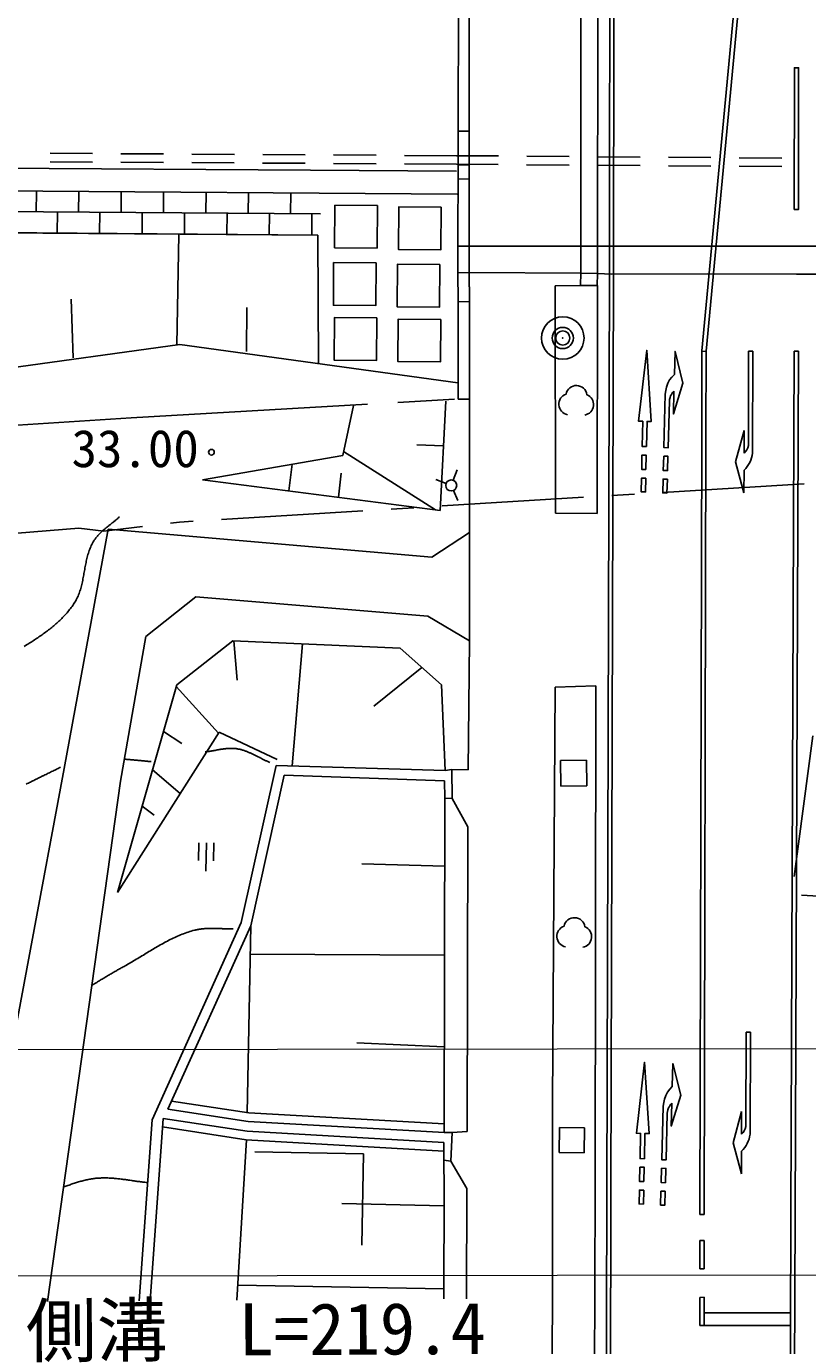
# Model space of a CAD drawing. Units: millimetres, scale not verified. Extents: x 40000 to 680000, y 20000 to 380000.
# Drawn here: x 246730 to 274291, y 234877 to 281410 of the extents above; entities that cross this region are included whole.
import ezdxf
from ezdxf.enums import TextEntityAlignment as Align

# ---------------------------------------------------------------- set-up
doc = ezdxf.new("R2010")
doc.units = ezdxf.units.MM
doc.header["$LTSCALE"] = 1000
doc.header["$PDMODE"] = 32
doc.header["$PDSIZE"] = 500
for name, color, linetype, lineweight in [('M-BGD', 7, 'Continuous', 25), ('M-BMK-ROW', 30, 'Continuous', 25), ('M-STR-HTXT', 7, 'Continuous', 13)]:
    doc.layers.add(name, color=color, linetype=linetype, lineweight=lineweight)
doc.styles.add('ＭＳ ゴシック', font='')
doc.styles.get('ＭＳ ゴシック').set_extended_font_data('MS Gothic')

msp = doc.modelspace()

# ---------------------------------------------------------------- linework, layer by layer
at = {"layer": 'M-BGD'}
for p, q in [((270557, 269961), (273868, 304954)), ((270707, 269954), (274018, 304947)), ((262018, 299645), (261948, 272720)), ((262371, 299645), (262348, 272725)), ((266299, 299662), (266291, 272704)), ((266880, 272691), (266911, 299660)), ((261961, 277718), (262343, 277716)), ((247567, 276933), (249067, 276924)), ((250067, 276918), (251567, 276910)), ((252567, 276904), (254067, 276895)), ((255067, 276889), (256567, 276880)), ((257567, 276874), (259067, 276865)), ((256752, 276342), (189720, 276759)), ((247565, 276633), (249065, 276624)), ((250065, 276618), (251565, 276610)), ((252565, 276604), (254065, 276595)), ((255065, 276589), (256565, 276580)), ((257565, 276574), (259065, 276565)), ((260065, 276559), (261905, 276548)), ((260067, 276859), (261907, 276848)), ((261905, 276548), (263378, 276538)), ((261907, 276848), (263380, 276838)), ((261958, 276524), (262346, 276521)), ((264378, 276530), (265878, 276520)), ((264380, 276830), (265880, 276820)), ((266878, 276513), (268378, 276502)), ((266880, 276813), (268380, 276802)), ((269378, 276495), (270878, 276484)), ((269380, 276795), (270880, 276784)), ((271878, 276477), (273378, 276466)), ((271880, 276777), (273380, 276766)), ((261904, 276301), (256752, 276342)), ((262347, 276026), (261957, 276029)), ((261925, 275488), (229855, 275728)), ((247077, 274870), (247082, 275578)), ((248573, 274859), (248578, 275573)), ((250069, 274847), (250074, 275567)), ((251565, 274836), (251570, 275562)), ((253061, 274825), (253067, 275557)), ((254557, 274814), (254563, 275551)), ((256053, 274802), (256059, 275546)), ((229879, 274999), (257101, 274794)), ((247819, 274116), (247825, 274864)), ((249315, 274105), (249321, 274853)), ((250811, 274094), (250817, 274842)), ((252307, 274082), (252313, 274830)), ((253803, 274071), (253809, 274819)), ((255299, 274060), (255305, 274808)), ((256796, 274049), (256801, 274797)), ((229882, 274273), (257013, 274047)), ((229882, 274251), (257013, 274047)), ((252041, 270174), (252111, 274064)), ((257013, 274047), (257038, 269510)), ((283361, 273648), (261976, 273660)), ((262348, 272725), (261948, 272720)), ((262348, 272725), (261948, 272718)), ((261948, 272720), (261965, 271700)), ((262359, 271727), (262348, 272725)), ((262348, 272725), (266291, 272704)), ((262365, 271705), (262348, 272725)), ((266291, 272704), (266282, 272284)), ((266881, 272691), (266291, 272704)), ((266872, 272271), (266881, 272691)), ((267372, 272668), (266880, 272691)), ((265390, 272256), (266873, 272272)), ((265394, 264236), (265390, 272256)), ((266282, 272284), (266872, 272271)), ((266865, 264227), (266873, 272272)), ((270764, 272678), (267372, 272668)), ((273898, 272665), (270764, 272678)), ((277638, 272665), (273898, 272665)), ((248382, 269723), (248310, 271786)), ((254496, 269943), (254505, 271491)), ((261965, 271699), (262365, 271705)), ((262363, 268266), (262359, 271727)), ((252147, 270185), (242082, 268806)), ((261951, 268833), (252147, 270185)), ((270557, 269957), (270707, 269943)), ((272208, 269954), (272200, 266626)), ((272358, 269954), (272208, 269954)), ((272349, 266354), (272358, 269954)), ((273702, 239501), (273814, 269951)), ((273814, 269951), (273964, 269950)), ((273852, 239501), (273964, 269950)), ((258769, 268086), (250428, 267603)), ((258271, 268033), (257891, 266273)), ((261834, 268263), (259836, 268147)), ((261325, 264337), (261528, 268188)), ((262363, 268266), (261963, 268266)), ((262367, 263563), (262363, 268266)), ((250428, 267603), (244411, 267219)), ((272051, 267155), (271748, 266055)), ((272049, 266355), (272051, 267155)), ((260503, 266648), (261445, 266616)), ((257891, 266273), (252942, 265420)), ((261166, 264357), (257921, 266411)), ((256109, 265966), (255988, 265026)), ((261788, 265400), (261928, 265765)), ((271748, 266055), (272045, 264955)), ((272045, 264955), (272047, 265755)), ((252942, 265420), (261325, 264337)), ((257739, 264800), (257837, 265650)), ((261536, 265288), (261171, 265428)), ((261956, 264683), (261797, 265040)), ((266865, 264227), (265394, 264236)), ((248064, 255234), (249612, 263679)), ((249612, 263679), (261035, 262692)), ((261035, 262692), (262367, 263563)), ((262357, 259737), (262367, 263563)), ((250949, 259891), (252703, 261291)), ((252703, 261291), (260897, 260602)), ((262357, 259737), (260897, 260602)), ((250047, 254792), (250949, 259891)), ((254017, 259739), (252035, 258184)), ((254017, 259739), (259915, 259480)), ((254046, 259737), (254164, 258348)), ((262313, 255190), (262357, 259737)), ((256466, 259631), (256106, 255323)), ((261372, 258179), (259915, 259480)), ((260684, 258793), (258986, 257437)), ((252035, 258184), (249944, 250865)), ((253505, 256480), (252019, 258128)), ((261372, 258179), (261499, 255167)), ((265383, 258100), (265288, 243468)), ((266824, 258152), (265383, 258100)), ((266793, 240311), (266818, 258152)), ((249944, 250865), (253527, 256516)), ((251566, 256542), (252211, 256117)), ((253527, 256516), (255572, 255549)), ((266492, 255530), (265572, 255517)), ((265572, 255517), (265585, 254607)), ((266505, 254620), (266492, 255530)), ((245358, 240753), (248064, 255234)), ((252156, 254353), (251179, 255188)), ((255826, 255001), (254647, 249686)), ((261499, 255167), (255546, 255339)), ((261485, 254795), (255826, 255001)), ((261499, 255167), (261744, 255203)), ((261744, 255203), (261751, 254172)), ((261744, 255203), (262313, 255190)), ((250047, 254792), (247480, 236438)), ((261498, 254190), (261485, 254795)), ((265585, 254607), (266505, 254620)), ((261498, 254190), (261464, 242396)), ((261751, 254172), (261498, 254190)), ((262309, 253172), (261751, 254172)), ((251238, 253587), (250812, 253904)), ((262281, 242431), (262309, 253172)), ((252801, 251983), (252813, 252616)), ((253061, 251612), (253079, 252611)), ((253335, 251973), (253346, 252607)), ((261491, 251794), (258563, 251874)), ((254647, 249686), (251721, 243221)), ((254647, 249686), (254517, 243089)), ((261482, 248650), (254627, 248683)), ((272120, 245932), (272111, 242603)), ((272270, 245931), (272120, 245932)), ((272261, 242331), (272270, 245931)), ((261473, 245419), (258385, 245560)), ((265288, 243468), (265292, 237382)), ((271963, 243132), (271660, 242033)), ((271961, 242332), (271963, 243132)), ((250708, 236458), (251165, 242842)), ((251557, 242892), (251096, 236460)), ((251557, 242892), (254514, 242437)), ((261458, 242041), (254514, 242437)), ((265537, 242567), (265531, 241687)), ((266417, 242560), (265537, 242567)), ((266411, 241680), (266417, 242560)), ((254156, 236479), (254496, 242137)), ((261454, 241419), (261458, 242041)), ((261464, 242396), (261750, 242394)), ((261706, 241387), (261750, 242394)), ((261750, 242394), (262281, 242431)), ((271660, 242033), (271957, 240932)), ((254793, 241708), (258622, 241639)), ((258622, 241639), (258565, 238421)), ((265531, 241687), (266411, 241680)), ((271957, 240932), (271959, 241732)), ((261454, 241419), (261706, 241387)), ((261454, 241419), (261467, 240422)), ((262267, 240420), (261706, 241387)), ((261467, 240422), (261458, 236524)), ((262267, 240420), (262258, 236529)), ((266793, 240311), (266757, 229035)), ((261465, 239807), (257857, 239886)), ((270492, 239507), (270642, 239507)), ((270489, 237580), (270487, 238579)), ((270487, 238579), (270636, 238579)), ((270639, 237580), (270636, 238579)), ((265246, 228332), (265292, 237382)), ((270489, 237580), (270639, 237580)), ((254188, 237014), (261458, 236877)), ((270492, 236580), (270642, 236581)), ((270494, 235581), (270492, 236580)), ((270644, 235581), (270642, 236581)), ((270643, 236038), (273689, 236032)), ((270494, 235581), (270644, 235581)), ((270644, 235588), (273688, 235582))]:
    msp.add_line(p, q, dxfattribs=at)
for points in [[(267454, 347498), (267429, 341734), (267325, 299674), (267297, 272667), (267204, 240349), (267178, 226622)], [(267454, 347498), (267429, 341734), (267325, 299674), (267297, 272667), (267204, 240349), (267178, 226643)], [(267604, 347498), (267579, 341734), (267475, 299673), (267447, 272667), (267354, 240348), (267328, 226622)], [(267604, 347498), (267579, 341734), (267475, 299673), (267447, 272667), (267354, 240348), (267328, 226600)], [(261963, 268266), (261959, 271725), (261948, 272720)], [(270557, 269957), (270554, 267042), (270492, 239507)], [(270707, 269954), (270704, 267042), (270642, 239507)], [(246655, 259541), (246736, 259591), (246776, 259616), (246815, 259640), (246855, 259665), (246894, 259691), (246934, 259716), (246973, 259742), (247013, 259767), (247052, 259793), (247091, 259820), (247131, 259846), (247170, 259873), (247209, 259899), (247248, 259927), (247286, 259954), (247325, 259981), (247363, 260009), (247401, 260037), (247439, 260065), (247477, 260094), (247515, 260123), (247552, 260152), (247589, 260181), (247626, 260211), (247662, 260241), (247699, 260271), (247734, 260302), (247770, 260333), (247805, 260364), (247840, 260395), (247875, 260427), (247909, 260459), (247943, 260492), (247976, 260525), (248009, 260558), (248042, 260591), (248074, 260625), (248105, 260660), (248137, 260694), (248167, 260729), (248198, 260765), (248227, 260801), (248256, 260837), (248285, 260874), (248313, 260911), (248341, 260948), (248368, 260986), (248394, 261025), (248420, 261063), (248445, 261104), (248470, 261145), (248492, 261187), (248514, 261229), (248534, 261273), (248553, 261316), (248572, 261360), (248589, 261405), (248605, 261450), (248620, 261495), (248634, 261541), (248648, 261587), (248661, 261634), (248673, 261681), (248684, 261728), (248695, 261775), (248706, 261823), (248716, 261871), (248725, 261919), (248735, 261967), (248744, 262016), (248752, 262064), (248761, 262113), (248770, 262161), (248779, 262210), (248787, 262258), (248796, 262307), (248805, 262355), (248814, 262403), (248824, 262451), (248834, 262499), (248844, 262547), (248855, 262595), (248866, 262642), (248878, 262689), (248890, 262736), (248903, 262783), (248917, 262829), (248932, 262874), (248947, 262920), (248964, 262965), (248982, 263009), (249000, 263053), (249020, 263096), (249041, 263139), (249063, 263181), (249087, 263223), (249112, 263264), (249126, 263286), (249140, 263307), (249155, 263328), (249170, 263349), (249185, 263369), (249201, 263389), (249217, 263409), (249234, 263429), (249251, 263448), (249268, 263467), (249285, 263486), (249303, 263504), (249321, 263523), (249339, 263541), (249358, 263559), (249377, 263576), (249396, 263594), (249415, 263611), (249434, 263629), (249454, 263646), (249473, 263663), (249493, 263680), (249513, 263696), (249533, 263713), (249553, 263730), (249573, 263746), (249594, 263762), (249614, 263779), (249635, 263795), (249655, 263811), (249676, 263828), (249696, 263844), (249717, 263860), (249737, 263876), (249758, 263893), (249778, 263909), (249798, 263925), (249819, 263942), (249839, 263958), (249859, 263975), (249879, 263992), (249899, 264008), (249919, 264025), (249939, 264042), (249958, 264059), (249977, 264077), (249997, 264094), (250015, 264111)], [(255317, 255444), (255293, 255455), (255269, 255465), (255245, 255476), (255221, 255487), (255197, 255498), (255173, 255509), (255149, 255521), (255125, 255532), (255102, 255544), (255078, 255556), (255054, 255568), (255031, 255580), (255007, 255592), (254983, 255604), (254960, 255616), (254912, 255640), (254889, 255653), (254865, 255665), (254841, 255677), (254818, 255689), (254794, 255701), (254770, 255712), (254746, 255724), (254723, 255736), (254699, 255747), (254675, 255759), (254651, 255770), (254627, 255781), (254603, 255791), (254579, 255802), (254555, 255812), (254530, 255822), (254506, 255832), (254482, 255841), (254457, 255850), (254433, 255859), (254408, 255867), (254383, 255876), (254358, 255883), (254333, 255891), (254308, 255898), (254283, 255904), (254258, 255910), (254232, 255916), (254206, 255921), (254181, 255926), (254155, 255930), (254132, 255933), (254108, 255936), (254085, 255938), (254062, 255940), (254039, 255941), (254015, 255943), (253992, 255943), (253969, 255944), (253946, 255944), (253922, 255943), (253899, 255942), (253876, 255941), (253852, 255940), (253829, 255938), (253806, 255937), (253782, 255934), (253759, 255932), (253736, 255929), (253712, 255927), (253689, 255924), (253665, 255920), (253642, 255917), (253619, 255914), (253595, 255910), (253572, 255906), (253548, 255902), (253525, 255898), (253502, 255894), (253478, 255890), (253455, 255886), (253431, 255882), (253385, 255874), (253361, 255869), (253338, 255865), (253314, 255861), (253291, 255857), (253268, 255853), (253244, 255849), (253221, 255845), (253197, 255842), (253174, 255838), (253151, 255835), (253127, 255832), (253104, 255829), (253081, 255826), (253057, 255823), (253034, 255821)], [(251128, 255475), (251119, 255475), (251111, 255476), (251102, 255477), (251094, 255478), (251085, 255479), (251077, 255480), (251068, 255481), (251060, 255481), (251051, 255482), (251043, 255483), (251034, 255484), (251026, 255485), (251017, 255486), (251009, 255487), (251000, 255488), (250983, 255489), (250975, 255490), (250966, 255491), (250958, 255492), (250949, 255493), (250941, 255494), (250932, 255495), (250924, 255495), (250915, 255496), (250907, 255497), (250898, 255498), (250890, 255499), (250881, 255500), (250873, 255501), (250864, 255502), (250856, 255502), (250847, 255503), (250839, 255504), (250830, 255505), (250822, 255506), (250813, 255507), (250805, 255507), (250796, 255508), (250788, 255509), (250779, 255510), (250771, 255511), (250762, 255512), (250754, 255512), (250745, 255513), (250737, 255514), (250728, 255515), (250720, 255516), (250709, 255517), (250698, 255518), (250687, 255519), (250676, 255520), (250665, 255521), (250654, 255522), (250644, 255523), (250633, 255524), (250622, 255525), (250611, 255526), (250600, 255527), (250589, 255528), (250578, 255529), (250568, 255530), (250557, 255531), (250546, 255532), (250535, 255533), (250524, 255534), (250513, 255535), (250502, 255536), (250491, 255536), (250481, 255537), (250470, 255538), (250459, 255539), (250448, 255540), (250437, 255541), (250426, 255542), (250415, 255543), (250404, 255544), (250394, 255545), (250383, 255546), (250361, 255548), (250350, 255549), (250339, 255550), (250328, 255551), (250317, 255552), (250307, 255553), (250296, 255554), (250285, 255554), (250274, 255555), (250263, 255556), (250252, 255557), (250241, 255558), (250231, 255559), (250220, 255560), (250209, 255561), (250198, 255562)], [(251128, 255475), (251119, 255475), (251111, 255476), (251102, 255477), (251094, 255478), (251085, 255479), (251077, 255480), (251068, 255481), (251060, 255481), (251051, 255482), (251043, 255483), (251034, 255484), (251026, 255485), (251017, 255486), (251009, 255487), (251000, 255488), (250983, 255489), (250975, 255490), (250966, 255491), (250958, 255492), (250949, 255493), (250941, 255494), (250932, 255495), (250924, 255495), (250915, 255496), (250907, 255497), (250898, 255498), (250890, 255499), (250881, 255500), (250873, 255501), (250864, 255502), (250856, 255502), (250847, 255503), (250839, 255504), (250830, 255505), (250822, 255506), (250813, 255507), (250805, 255507), (250796, 255508), (250788, 255509), (250779, 255510), (250771, 255511), (250762, 255512), (250754, 255512), (250745, 255513), (250737, 255514), (250728, 255515), (250720, 255516), (250709, 255517), (250698, 255518), (250687, 255519), (250676, 255520), (250665, 255521), (250654, 255522), (250644, 255523), (250633, 255524), (250622, 255525), (250611, 255526), (250600, 255527), (250589, 255528), (250578, 255529), (250568, 255530), (250557, 255531), (250546, 255532), (250535, 255533), (250524, 255534), (250513, 255535), (250502, 255536), (250491, 255536), (250481, 255537), (250470, 255538), (250459, 255539), (250448, 255540), (250437, 255541), (250426, 255542), (250415, 255543), (250404, 255544), (250394, 255545), (250383, 255546), (250372, 255547), (250361, 255548), (250350, 255549), (250339, 255550), (250328, 255551), (250317, 255552), (250307, 255553), (250296, 255554), (250285, 255554), (250274, 255555), (250263, 255556), (250252, 255557), (250241, 255558), (250231, 255559), (250220, 255560), (250209, 255561), (250198, 255562)], [(247930, 255278), (247891, 255258), (247852, 255239), (247814, 255219), (247775, 255200), (247736, 255180), (247697, 255161), (247658, 255142), (247619, 255122), (247580, 255103), (247541, 255084), (247502, 255065), (247462, 255045), (247423, 255026), (247384, 255007), (247345, 254988), (247267, 254950), (247228, 254930), (247189, 254911), (247150, 254892), (247111, 254873), (247072, 254854), (247033, 254834), (246994, 254815), (246955, 254796), (246916, 254777), (246877, 254757), (246838, 254738), (246799, 254718), (246760, 254699), (246721, 254680)], [(247930, 255278), (247891, 255258), (247852, 255239), (247814, 255219), (247775, 255200), (247736, 255180), (247697, 255161), (247658, 255142), (247619, 255122), (247580, 255103), (247541, 255084), (247502, 255065), (247462, 255045), (247423, 255026), (247384, 255007), (247345, 254988), (247306, 254969), (247267, 254950), (247228, 254930), (247189, 254911), (247150, 254892), (247111, 254873), (247072, 254854), (247033, 254834), (246994, 254815), (246955, 254796), (246916, 254777), (246877, 254757), (246838, 254738), (246799, 254718), (246760, 254699), (246721, 254680)], [(255543, 255339), (254313, 249797), (251165, 242842)], [(249018, 247574), (249050, 247593), (249082, 247613), (249114, 247632), (249146, 247651), (249210, 247690), (249242, 247709), (249274, 247728), (249306, 247747), (249338, 247767), (249370, 247786), (249402, 247805), (249434, 247824), (249466, 247843), (249498, 247862), (249530, 247882), (249562, 247901), (249595, 247920), (249627, 247939), (249659, 247958), (249691, 247977), (249723, 247996), (249755, 248015), (249788, 248033), (249820, 248052), (249852, 248071), (249885, 248090), (249917, 248108), (249949, 248127), (249982, 248145), (250014, 248164), (250047, 248182), (250079, 248201), (250112, 248219), (250144, 248237), (250177, 248255), (250210, 248273), (250260, 248301), (250310, 248329), (250360, 248358), (250410, 248386), (250459, 248415), (250509, 248445), (250559, 248474), (250608, 248504), (250658, 248533), (250707, 248563), (250757, 248593), (250806, 248623), (250856, 248653), (250905, 248684), (250955, 248714), (251004, 248744), (251054, 248774), (251103, 248804), (251153, 248833), (251203, 248863), (251253, 248893), (251302, 248922), (251352, 248951), (251402, 248980), (251453, 249008), (251503, 249037), (251553, 249065), (251604, 249092), (251654, 249119), (251705, 249146), (251756, 249173), (251807, 249199), (251859, 249224), (251910, 249249), (251962, 249273), (252014, 249297), (252066, 249320), (252119, 249343), (252171, 249365), (252224, 249386), (252278, 249407), (252331, 249427), (252385, 249446), (252439, 249464), (252493, 249481), (252548, 249498), (252603, 249514), (252658, 249529), (252686, 249536), (252713, 249542), (252741, 249548), (252769, 249554), (252797, 249559), (252825, 249564), (252853, 249568), (252881, 249572), (252909, 249575), (252937, 249578), (252966, 249581), (252994, 249583), (253022, 249586), (253051, 249587), (253079, 249589), (253108, 249590), (253136, 249591), (253165, 249592), (253194, 249592), (253222, 249592), (253251, 249593), (253280, 249592), (253308, 249592), (253337, 249592), (253366, 249591), (253395, 249591), (253423, 249590), (253452, 249589), (253481, 249588), (253510, 249587), (253539, 249586), (253596, 249584), (253625, 249584), (253654, 249583), (253683, 249582), (253711, 249581), (253740, 249580), (253769, 249580), (253798, 249579), (253826, 249579), (253855, 249578), (253884, 249578), (253913, 249578), (253941, 249579), (253970, 249579), (253998, 249580), (254027, 249581)], [(249040, 247587), (249050, 247593), (249082, 247613), (249114, 247632), (249146, 247651), (249210, 247690), (249242, 247709), (249274, 247728), (249306, 247747), (249338, 247767), (249370, 247786), (249402, 247805), (249434, 247824), (249466, 247843), (249498, 247862), (249530, 247882), (249562, 247901), (249595, 247920), (249627, 247939), (249659, 247958), (249691, 247977), (249723, 247996), (249755, 248015), (249788, 248033), (249820, 248052), (249852, 248071), (249885, 248090), (249917, 248108), (249949, 248127), (249982, 248145), (250014, 248164), (250047, 248182), (250079, 248201), (250112, 248219), (250144, 248237), (250177, 248255), (250210, 248273), (250260, 248301), (250310, 248329), (250360, 248358), (250410, 248386), (250459, 248415), (250509, 248445), (250559, 248474), (250608, 248504), (250658, 248533), (250707, 248563), (250757, 248593), (250806, 248623), (250856, 248653), (250905, 248684), (250955, 248714), (251004, 248744), (251054, 248774), (251103, 248804), (251153, 248833), (251203, 248863), (251253, 248893), (251302, 248922), (251352, 248951), (251402, 248980), (251453, 249008), (251503, 249037), (251553, 249065), (251604, 249092), (251654, 249119), (251705, 249146), (251756, 249173), (251807, 249199), (251859, 249224), (251910, 249249), (251962, 249273), (252014, 249297), (252066, 249320), (252119, 249343), (252171, 249365), (252224, 249386), (252278, 249407), (252331, 249427), (252385, 249446), (252439, 249464), (252493, 249481), (252548, 249498), (252603, 249514), (252658, 249529), (252686, 249536), (252713, 249542), (252741, 249548), (252769, 249554), (252797, 249559), (252825, 249564), (252853, 249568), (252881, 249572), (252909, 249575), (252937, 249578), (252966, 249581), (252994, 249583), (253022, 249586), (253051, 249587), (253079, 249589), (253108, 249590), (253136, 249591), (253165, 249592), (253194, 249592), (253222, 249592), (253251, 249593), (253280, 249592), (253308, 249592), (253337, 249592), (253366, 249591), (253395, 249591), (253423, 249590), (253452, 249589), (253481, 249588), (253510, 249587), (253539, 249586), (253567, 249585), (253596, 249584), (253625, 249584), (253654, 249583), (253683, 249582), (253711, 249581), (253740, 249580), (253769, 249580), (253798, 249579), (253826, 249579), (253855, 249578), (253884, 249578), (253913, 249578), (253941, 249579), (253970, 249579), (253998, 249580), (254027, 249581)], [(261465, 242697), (254582, 243085), (251849, 243504)], [(261478, 242390), (254551, 242787), (251721, 243221)], [(251535, 242591), (254482, 242138), (261456, 241741)], [(251028, 240629), (250990, 240632), (250952, 240635), (250913, 240639), (250875, 240643), (250836, 240647), (250798, 240652), (250760, 240657), (250721, 240661), (250683, 240666), (250644, 240671), (250606, 240677), (250567, 240682), (250529, 240687), (250491, 240693), (250452, 240698), (250375, 240709), (250337, 240714), (250298, 240720), (250260, 240725), (250222, 240731), (250183, 240736), (250145, 240741), (250106, 240746), (250068, 240751), (250030, 240755), (249991, 240760), (249953, 240764), (249914, 240768), (249876, 240772), (249837, 240775), (249799, 240779), (249761, 240782), (249722, 240784), (249684, 240787), (249645, 240788), (249607, 240790), (249569, 240791), (249530, 240792), (249492, 240792), (249454, 240792), (249415, 240792), (249377, 240791), (249339, 240789), (249300, 240787), (249262, 240785), (249224, 240782), (249185, 240778), (249146, 240774), (249107, 240769), (249069, 240763), (249030, 240757), (248991, 240751), (248953, 240744), (248914, 240736), (248876, 240728), (248838, 240720), (248800, 240711), (248762, 240702), (248724, 240692), (248686, 240682), (248648, 240672), (248610, 240661), (248573, 240650), (248535, 240639), (248497, 240627), (248460, 240615), (248422, 240603), (248385, 240591), (248347, 240579), (248310, 240566), (248273, 240553), (248235, 240540), (248198, 240527), (248161, 240514), (248124, 240501), (248086, 240487), (248049, 240474), (248044, 240472)], [(273663, 227353), (273671, 231148), (273702, 239501)], [(273812, 227102), (273821, 231148), (273852, 239501)]]:
    msp.add_lwpolyline(points, dxfattribs=at)
for points in [[(273818, 274952), (273968, 274949), (273973, 279950), (273823, 279953)], [(259115, 275090), (257615, 275100), (257605, 273600), (259105, 273590)], [(261366, 275034), (259866, 275044), (259856, 273544), (261356, 273534)], [(259069, 273067), (257569, 273076), (257559, 271576), (259059, 271567)], [(261320, 273010), (259820, 273020), (259810, 271520), (261310, 271510)], [(259095, 271130), (257595, 271140), (257585, 269640), (259085, 269630)], [(261346, 271074), (259846, 271084), (259837, 269584), (261336, 269574)], [(268607, 266586), (268455, 266589), (268474, 267481), (268323, 267485), (268613, 269987), (268777, 267475), (268626, 267478)], [(269576, 268546), (269525, 268497), (269489, 268431), (269454, 268381), (269436, 268314), (269417, 268248), (269416, 268197), (269372, 266548), (269221, 266552), (269270, 268437), (269291, 268571), (269311, 268688), (269365, 268821), (269418, 268938), (269505, 269037), (269592, 269135), (269613, 269943), (269887, 268825), (269555, 267739)], [(268589, 265778), (268438, 265781), (268448, 266286), (268600, 266283)], [(269213, 266249), (269364, 266245), (269351, 265740), (269199, 265744)], [(268582, 265475), (268572, 264987), (268420, 264990), (268431, 265478)], [(269343, 265437), (269330, 264949), (269178, 264953), (269191, 265441)], [(268532, 241469), (268381, 241472), (268400, 242364), (268249, 242367), (268539, 244870), (268703, 242357), (268552, 242361)], [(269502, 243429), (269450, 243380), (269415, 243313), (269380, 243264), (269361, 243197), (269343, 243130), (269341, 243080), (269298, 241430), (269146, 241434), (269196, 243319), (269217, 243453), (269237, 243571), (269291, 243704), (269344, 243821), (269431, 243919), (269518, 244018), (269539, 244826), (269813, 243707), (269481, 242621)], [(268515, 240661), (268363, 240664), (268374, 241169), (268526, 241166)], [(269138, 241131), (269290, 241127), (269277, 240623), (269125, 240627)], [(268508, 240358), (268498, 239870), (268346, 239873), (268357, 240361)], [(269269, 240320), (269256, 239832), (269104, 239836), (269117, 240324)]]:
    msp.add_lwpolyline(points, close=True, dxfattribs=at)
for centre, radius in [((265654, 270418), 750), ((265654, 270418), 375), ((253257, 266390), 100), ((261718, 265218), 195)]:
    msp.add_circle(centre, radius, dxfattribs=at)
for centre, radius, start, end in [((266134, 268369), 372, 7.7133, 168.5846), ((265897, 268083), 382, 109.5396, 257.9346), ((266363, 268070), 376, 279.7295, 68.2708), ((271357, 266478), 1000, 313.6864, 352.8814), ((271709, 266721), 500, 312.8601, 349.0042), ((266064, 249600), 372, 7.7133, 168.5846), ((265827, 249314), 382, 109.5396, 257.9346), ((266294, 249300), 376, 279.7295, 68.2708), ((271621, 242699), 500, 312.8601, 349.0042), ((271268, 242455), 1000, 313.6864, 352.8814)]:
    msp.add_arc(centre, radius, start, end, dxfattribs=at)
msp.add_point((265654, 270418), dxfattribs=at)
at = {"layer": 'M-BMK-ROW'}
for p, q in [((269179, 264971), (274170, 265278)), ((261394, 264493), (266384, 264799)), ((267383, 264861), (268181, 264910)), ((253609, 264014), (258599, 264321)), ((259597, 264382), (260396, 264431)), ((251814, 263886), (252126, 263923)), ((252126, 263923), (252610, 263953)), ((245846, 263489), (248577, 263712)), ((248577, 263712), (249468, 263606)), ((249468, 263606), (250821, 263767)), ((274480, 256381), (273811, 251426)), ((274071, 250760), (274869, 250715))]:
    msp.add_line(p, q, dxfattribs=at)
at = {"layer": 'M-STR-HTXT'}
for p, q in [((69619, 245139), (571300, 245661)), ((189760, 237280), (410231, 237509))]:
    msp.add_line(p, q, dxfattribs=at)

# ---------------------------------------------------------------- texts
at = {"layer": 'M-BGD', "style": 'ＭＳ ゴシック'}
msp.add_text('33.00', height=1320, dxfattribs=at).set_placement((250568, 267182), align=Align.TOP_CENTER)
at = {"layer": 'M-STR-HTXT', "style": 'ＭＳ ゴシック'}
msp.add_text('側溝\u3000L=219.4', height=1833, rotation=0.352, dxfattribs=at).set_placement((254834, 233983), align=Align.BOTTOM_CENTER)

doc.saveas('drawing.dxf')
